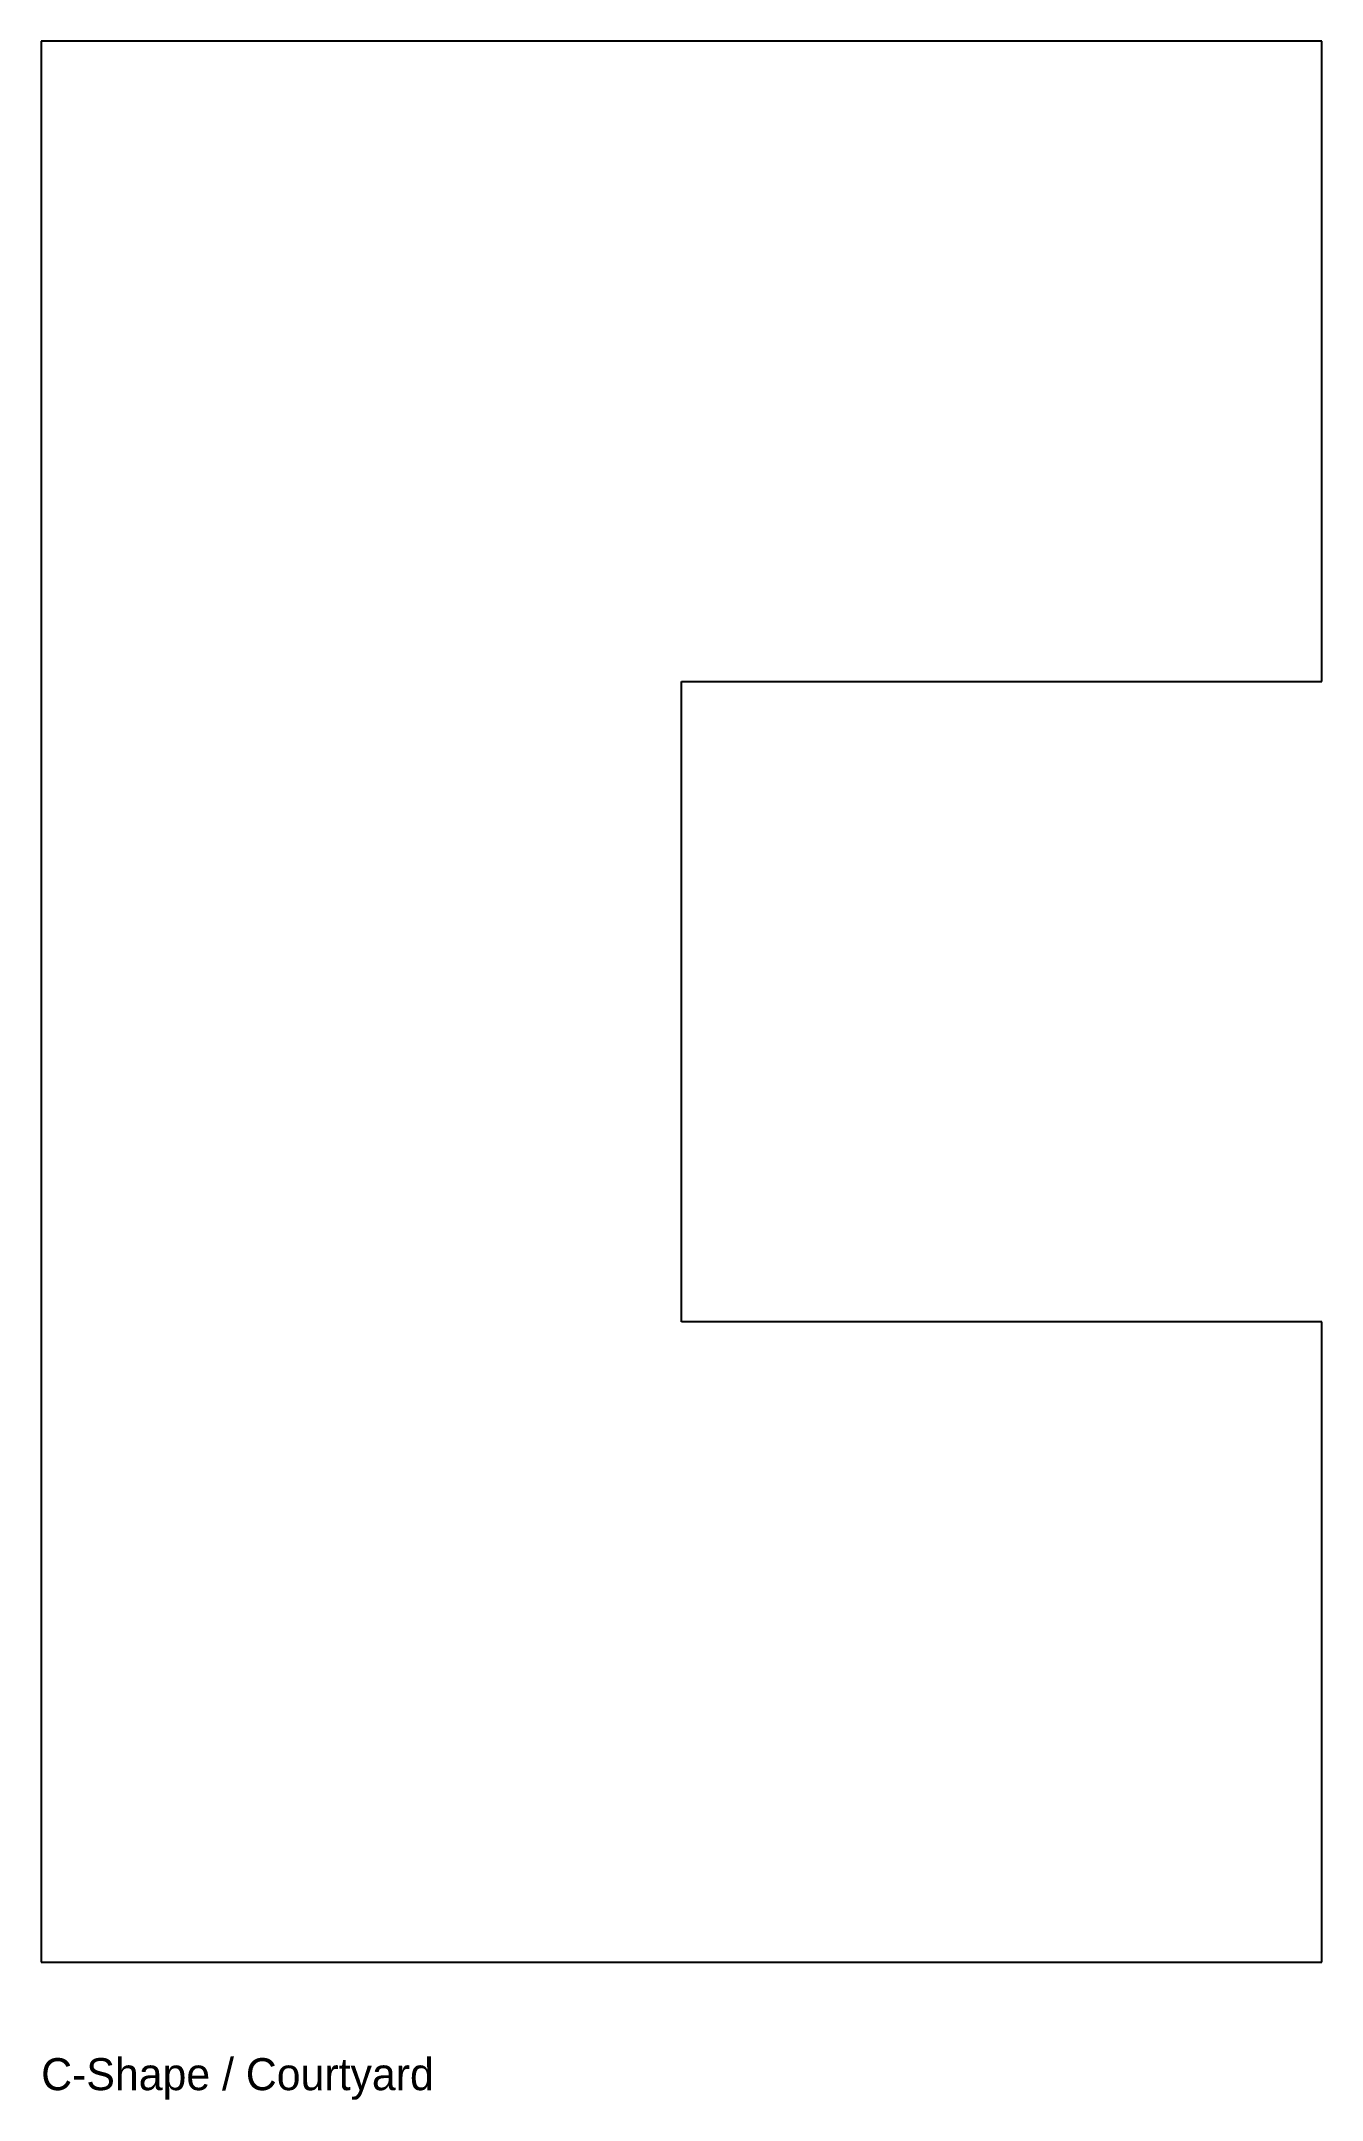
# Model space of a CAD drawing. Header units: metres. Extents: x 0 to 10000, y -1075 to 15000.
import ezdxf

# ---------------------------------------------------------------- set-up
doc = ezdxf.new("R2010")
doc.units = ezdxf.units.M
doc.layers.add('ANNOTATION', color=3, linetype='Continuous')
doc.layers.add('WALLS', color=7, linetype='Continuous')

msp = doc.modelspace()

# ---------------------------------------------------------------- linework, layer by layer
at = {"layer": 'WALLS'}
for p, q in [((10000, 15000), (0, 15000)), ((0, 15000), (0, 0)), ((10000, 10000), (10000, 15000)), ((5000, 5000), (5000, 10000)), ((5000, 10000), (10000, 10000)), ((10000, 5000), (5000, 5000)), ((10000, 0), (10000, 5000)), ((0, 0), (10000, 0))]:
    msp.add_line(p, q, dxfattribs=at)

# ---------------------------------------------------------------- texts
at = {"layer": 'ANNOTATION'}
msp.add_text('C-Shape / Courtyard', height=250, dxfattribs=at).set_placement((0, -1000))

doc.saveas('drawing.dxf')
